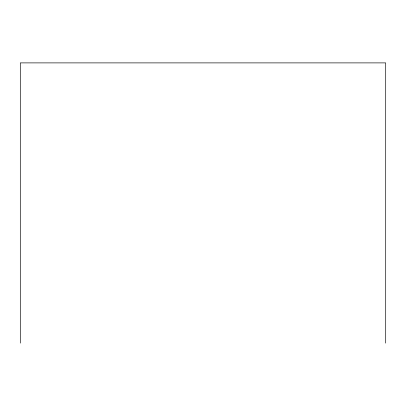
<?xml version="1.0" encoding="UTF-8"?>
<svg xmlns="http://www.w3.org/2000/svg" width="406" height="406" viewBox="0 0 406 406"><rect width="100%" height="100%" fill="white"/><g stroke="black" fill="none" stroke-linecap="round" stroke-linejoin="round"><path stroke-width="0.61" d="M385.7 343.111L385.7 62.889L20.3 62.889L20.3 343.111"/></g></svg>
